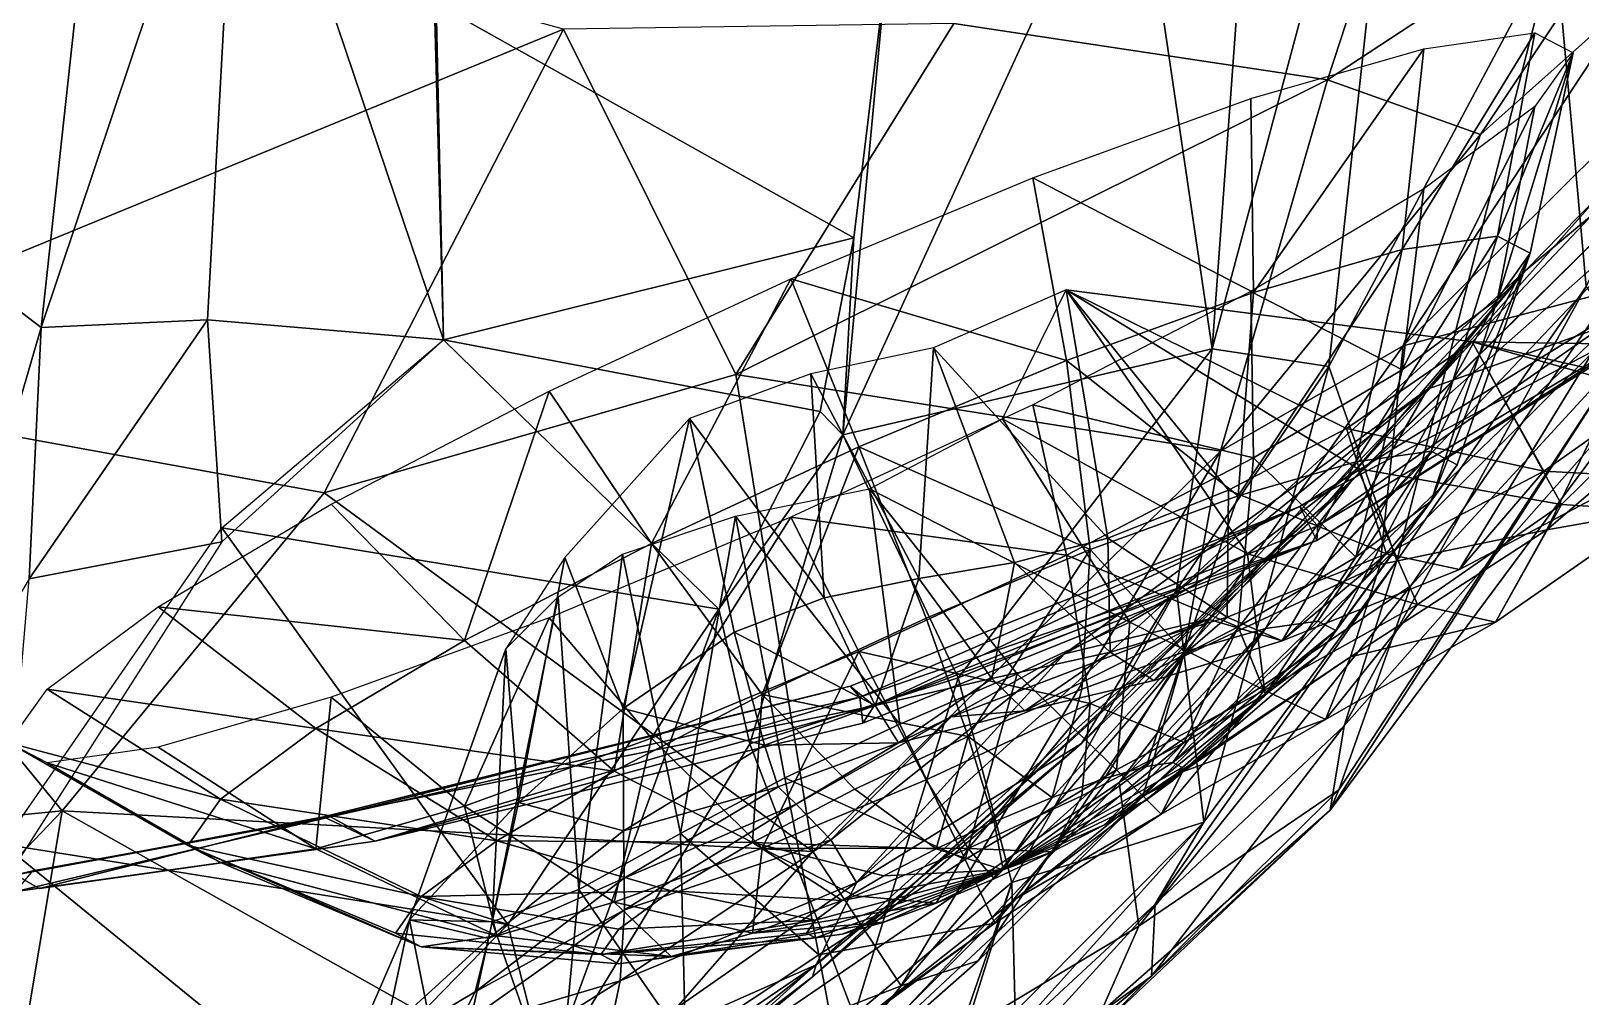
# Model space of a CAD drawing. Extents: x -0.25 to 0.25, y -0.85 to 0.99.
# Drawn here: x 0.0367 to 0.0897, y -0.7876 to -0.7546 of the extents above; entities that cross this region are included whole.
import ezdxf

# ---------------------------------------------------------------- set-up
doc = ezdxf.new("R2010")
doc.units = 0
doc.layers.add('PANTHER$LWO', color=1, linetype='CONTINUOUS')

msp = doc.modelspace()

# ---------------------------------------------------------------- linework, layer by layer
at = {"layer": 'PANTHER$LWO'}
for points in [[(0.033342, -0.73705, 0.618008), (0.040587, -0.732424, 0.621523), (0.034249, -0.762631, 0.622323)], [(0.034249, -0.762631, 0.622323), (0.040587, -0.732424, 0.621523), (0.037055, -0.764762, 0.628993)], [(0.040587, -0.732424, 0.621523), (0.043832, -0.744563, 0.629802), (0.037055, -0.764762, 0.628993)], [(0.083921, -0.739806, 0.69188), (0.081039, -0.766087, 0.693326), (0.077053, -0.765483, 0.672528)], [(0.078486, -0.745868, 0.680034), (0.083921, -0.739806, 0.69188), (0.077053, -0.765483, 0.672528)], [(0.083921, -0.739806, 0.69188), (0.088763, -0.751588, 0.706057), (0.081039, -0.766087, 0.693326)], [(0.085215, -0.743402, 0.856283), (0.068234, -0.754385, 0.865497), (0.08099, -0.756304, 0.85124)], [(0.085215, -0.743402, 0.856283), (0.08099, -0.756304, 0.85124), (0.092485, -0.748762, 0.842727)], [(0.037055, -0.764762, 0.628993), (0.043832, -0.744563, 0.629802), (0.042736, -0.764493, 0.636764)], [(0.042736, -0.764493, 0.636764), (0.043832, -0.744563, 0.629802), (0.050801, -0.765184, 0.645654)], [(0.043832, -0.744563, 0.629802), (0.050288, -0.74627, 0.634767), (0.050801, -0.765184, 0.645654)], [(0.078486, -0.745868, 0.680034), (0.077053, -0.765483, 0.672528), (0.074306, -0.746907, 0.6672)], [(0.084411, -0.766867, 0.785928), (0.100777, -0.749547, 0.782155), (0.102964, -0.745948, 0.790091)], [(0.090633, -0.764644, 0.790779), (0.084411, -0.766867, 0.785928), (0.102964, -0.745948, 0.790091)], [(0.050288, -0.74627, 0.634767), (0.050543, -0.753704, 0.644995), (0.050801, -0.765184, 0.645654)], [(0.065912, -0.752586, 0.653199), (0.074306, -0.746907, 0.6672), (0.064435, -0.768423, 0.654413)], [(0.074306, -0.746907, 0.6672), (0.077053, -0.765483, 0.672528), (0.064435, -0.768423, 0.654413)], [(0.097115, -0.747401, 0.723822), (0.089826, -0.763361, 0.717431), (0.088763, -0.751588, 0.706057)], [(0.025693, -0.766568, 0.860471), (0.054894, -0.754571, 0.869369), (0.034795, -0.749063, 0.875967)], [(0.092485, -0.748762, 0.842727), (0.08099, -0.756304, 0.85124), (0.08622, -0.758164, 0.842247)], [(0.092485, -0.748762, 0.842727), (0.08622, -0.758164, 0.842247), (0.091358, -0.75359, 0.834441)], [(0.087748, -0.762821, 0.778076), (0.100777, -0.749547, 0.782155), (0.084411, -0.766867, 0.785928)], [(0.100777, -0.749547, 0.782155), (0.087748, -0.762821, 0.778076), (0.09647, -0.755553, 0.769439)], [(0.088763, -0.751588, 0.706057), (0.083363, -0.77272, 0.706814), (0.081039, -0.766087, 0.693326)], [(0.089826, -0.763361, 0.717431), (0.083363, -0.77272, 0.706814), (0.088763, -0.751588, 0.706057)], [(0.064809, -0.761697, 0.651902), (0.050543, -0.753704, 0.644995), (0.065912, -0.752586, 0.653199)], [(0.064435, -0.768423, 0.654413), (0.064809, -0.761697, 0.651902), (0.065912, -0.752586, 0.653199)], [(0.09267, -0.762993, 0.823918), (0.095768, -0.753263, 0.82574), (0.083582, -0.765383, 0.839766)], [(0.091358, -0.75359, 0.834441), (0.083582, -0.765383, 0.839766), (0.095768, -0.753263, 0.82574)], [(0.050801, -0.765184, 0.645654), (0.050543, -0.753704, 0.644995), (0.064809, -0.761697, 0.651902)], [(0.08622, -0.758164, 0.842247), (0.083582, -0.765383, 0.839766), (0.091358, -0.75359, 0.834441)], [(0.054894, -0.754571, 0.869369), (0.060779, -0.766364, 0.859309), (0.068234, -0.754385, 0.865497)], [(0.068234, -0.754385, 0.865497), (0.060779, -0.766364, 0.859309), (0.08099, -0.756304, 0.85124)], [(0.046726, -0.770399, 0.860441), (0.054894, -0.754571, 0.869369), (0.025693, -0.766568, 0.860471)], [(0.054894, -0.754571, 0.869369), (0.046726, -0.770399, 0.860441), (0.060779, -0.766364, 0.859309)], [(0.083538, -0.762099, 0.793127), (0.084282, -0.755239, 0.791627), (0.088078, -0.754701, 0.799937)], [(0.088078, -0.754701, 0.799937), (0.086795, -0.761636, 0.800257), (0.083538, -0.762099, 0.793127)], [(0.086795, -0.761636, 0.800257), (0.088078, -0.754701, 0.799937), (0.089385, -0.755382, 0.808968)], [(0.078466, -0.763562, 0.787314), (0.078371, -0.756945, 0.784853), (0.084282, -0.755239, 0.791627)], [(0.084282, -0.755239, 0.791627), (0.083538, -0.762099, 0.793127), (0.078466, -0.763562, 0.787314)], [(0.086795, -0.763795, 0.815618), (0.087917, -0.762221, 0.808007), (0.089385, -0.755382, 0.808968)], [(0.088078, -0.757217, 0.817837), (0.086795, -0.763795, 0.815618), (0.089385, -0.755382, 0.808968)], [(0.089385, -0.755382, 0.808968), (0.087917, -0.762221, 0.808007), (0.086795, -0.761636, 0.800257)], [(0.09647, -0.755553, 0.769439), (0.080617, -0.771186, 0.769832), (0.081857, -0.769941, 0.76357)], [(0.087748, -0.762821, 0.778076), (0.080617, -0.771186, 0.769832), (0.09647, -0.755553, 0.769439)], [(0.09647, -0.755553, 0.769439), (0.081857, -0.769941, 0.76357), (0.093135, -0.759994, 0.756972)], [(0.08099, -0.756304, 0.85124), (0.060779, -0.766364, 0.859309), (0.077341, -0.768982, 0.845202)], [(0.08099, -0.756304, 0.85124), (0.077341, -0.768982, 0.845202), (0.08622, -0.758164, 0.842247)], [(0.078371, -0.756945, 0.784853), (0.078466, -0.763562, 0.787314), (0.070922, -0.759651, 0.780278)], [(0.083538, -0.766205, 0.822344), (0.086795, -0.763795, 0.815618), (0.088078, -0.757217, 0.817837)], [(0.084282, -0.760025, 0.825676), (0.083538, -0.766205, 0.822344), (0.088078, -0.757217, 0.817837)], [(0.08622, -0.758164, 0.842247), (0.077341, -0.768982, 0.845202), (0.083582, -0.765383, 0.839766)], [(0.062666, -0.763092, 0.778349), (0.070922, -0.759651, 0.780278), (0.072074, -0.765884, 0.783388)], [(0.078466, -0.763562, 0.787314), (0.072074, -0.765884, 0.783388), (0.070922, -0.759651, 0.780278)], [(0.093135, -0.759994, 0.756972), (0.073881, -0.78029, 0.753324), (0.083839, -0.773582, 0.747055)], [(0.093135, -0.759994, 0.756972), (0.081857, -0.769941, 0.76357), (0.073881, -0.78029, 0.753324)], [(0.083538, -0.766205, 0.822344), (0.084282, -0.760025, 0.825676), (0.078371, -0.763531, 0.831718)], [(0.093135, -0.759994, 0.756972), (0.083839, -0.773582, 0.747055), (0.091193, -0.765577, 0.74198)], [(0.06366, -0.767626, 0.649075), (0.050801, -0.765184, 0.645654), (0.064809, -0.761697, 0.651902)], [(0.064809, -0.761697, 0.651902), (0.064435, -0.768423, 0.654413), (0.06366, -0.767626, 0.649075)], [(0.081958, -0.769348, 0.795222), (0.083538, -0.762099, 0.793127), (0.086795, -0.761636, 0.800257)], [(0.086795, -0.761636, 0.800257), (0.084534, -0.768982, 0.800862), (0.081958, -0.769348, 0.795222)], [(0.084534, -0.768982, 0.800862), (0.086795, -0.761636, 0.800257), (0.087917, -0.762221, 0.808007)], [(0.077946, -0.770506, 0.790625), (0.078466, -0.763562, 0.787314), (0.083538, -0.762099, 0.793127)], [(0.083538, -0.762099, 0.793127), (0.081958, -0.769348, 0.795222), (0.077946, -0.770506, 0.790625)], [(0.084534, -0.77069, 0.813011), (0.085422, -0.769445, 0.806992), (0.087917, -0.762221, 0.808007)], [(0.086795, -0.763795, 0.815618), (0.084534, -0.77069, 0.813011), (0.087917, -0.762221, 0.808007)], [(0.087917, -0.762221, 0.808007), (0.085422, -0.769445, 0.806992), (0.084534, -0.768982, 0.800862)], [(0.034249, -0.762631, 0.622323), (0.037055, -0.764762, 0.628993), (0.032524, -0.780272, 0.625596)], [(0.087748, -0.762821, 0.778076), (0.072593, -0.778957, 0.772367), (0.080617, -0.771186, 0.769832)], [(0.075635, -0.773961, 0.777922), (0.072593, -0.778957, 0.772367), (0.087748, -0.762821, 0.778076)], [(0.075635, -0.773961, 0.777922), (0.087748, -0.762821, 0.778076), (0.084411, -0.766867, 0.785928)], [(0.080043, -0.770874, 0.646513), (0.09306, -0.762847, 0.638863), (0.093777, -0.763596, 0.638571)], [(0.080043, -0.770874, 0.646513), (0.080663, -0.77153, 0.647199), (0.09306, -0.762847, 0.638863)], [(0.080663, -0.77153, 0.647199), (0.093929, -0.763611, 0.639306), (0.09306, -0.762847, 0.638863)], [(0.057904, -0.772132, 0.78251), (0.054409, -0.766932, 0.779255), (0.062666, -0.763092, 0.778349)], [(0.062666, -0.763092, 0.778349), (0.064989, -0.768837, 0.781732), (0.057904, -0.772132, 0.78251)], [(0.072074, -0.765884, 0.783388), (0.064989, -0.768837, 0.781732), (0.062666, -0.763092, 0.778349)], [(0.081563, -0.778361, 0.718735), (0.089826, -0.763361, 0.717431), (0.092027, -0.766527, 0.729237)], [(0.083363, -0.77272, 0.706814), (0.089826, -0.763361, 0.717431), (0.081563, -0.778361, 0.718735)], [(0.088479, -0.771668, 0.816751), (0.09267, -0.762993, 0.823918), (0.082787, -0.772847, 0.825823)], [(0.083582, -0.765383, 0.839766), (0.082787, -0.772847, 0.825823), (0.09267, -0.762993, 0.823918)], [(0.09267, -0.762993, 0.823918), (0.088479, -0.771668, 0.816751), (0.094989, -0.766112, 0.812392)], [(0.06753, -0.765457, 0.798886), (0.073487, -0.771954, 0.793551), (0.072064, -0.763473, 0.801603)], [(0.069891, -0.767872, 0.802559), (0.072064, -0.763473, 0.801603), (0.078261, -0.772488, 0.807842)], [(0.078466, -0.769214, 0.827528), (0.078371, -0.763531, 0.831718), (0.070922, -0.767394, 0.83537)], [(0.072064, -0.763473, 0.801603), (0.082015, -0.769573, 0.806164), (0.078261, -0.772488, 0.807842)], [(0.072064, -0.763473, 0.801603), (0.085929, -0.765245, 0.804664), (0.082015, -0.769573, 0.806164)], [(0.081637, -0.768206, 0.799943), (0.085929, -0.765245, 0.804664), (0.072064, -0.763473, 0.801603)], [(0.07761, -0.77031, 0.796289), (0.081637, -0.768206, 0.799943), (0.072064, -0.763473, 0.801603)], [(0.073487, -0.771954, 0.793551), (0.07761, -0.77031, 0.796289), (0.072064, -0.763473, 0.801603)], [(0.078466, -0.763562, 0.787314), (0.077946, -0.770506, 0.790625), (0.072074, -0.765884, 0.783388)], [(0.078371, -0.763531, 0.831718), (0.078466, -0.769214, 0.827528), (0.083538, -0.766205, 0.822344)], [(0.093777, -0.763596, 0.638571), (0.080629, -0.772027, 0.646641), (0.080043, -0.770874, 0.646513)], [(0.080629, -0.772027, 0.646641), (0.093777, -0.763596, 0.638571), (0.093929, -0.763611, 0.639306)], [(0.080663, -0.77153, 0.647199), (0.080629, -0.772027, 0.646641), (0.093929, -0.763611, 0.639306)], [(0.081958, -0.772596, 0.818332), (0.084534, -0.77069, 0.813011), (0.086795, -0.763795, 0.815618)], [(0.083538, -0.766205, 0.822344), (0.081958, -0.772596, 0.818332), (0.086795, -0.763795, 0.815618)], [(0.03665, -0.773339, 0.634809), (0.042736, -0.764493, 0.636764), (0.043231, -0.772076, 0.646573)], [(0.037055, -0.764762, 0.628993), (0.042736, -0.764493, 0.636764), (0.03665, -0.773339, 0.634809)], [(0.042736, -0.764493, 0.636764), (0.050801, -0.765184, 0.645654), (0.043231, -0.772076, 0.646573)], [(0.032524, -0.780272, 0.625596), (0.037055, -0.764762, 0.628993), (0.03665, -0.773339, 0.634809)], [(0.07944, -0.775454, 0.789311), (0.084411, -0.766867, 0.785928), (0.090633, -0.764644, 0.790779)], [(0.085498, -0.773026, 0.793427), (0.07944, -0.775454, 0.789311), (0.090633, -0.764644, 0.790779)], [(0.091526, -0.769831, 0.799155), (0.085498, -0.773026, 0.793427), (0.090633, -0.764644, 0.790779)], [(0.043231, -0.771599, 0.645671), (0.050801, -0.765184, 0.645654), (0.060207, -0.77438, 0.645944)], [(0.060207, -0.77438, 0.645944), (0.050801, -0.765184, 0.645654), (0.06366, -0.767626, 0.649075)], [(0.063343, -0.766341, 0.797625), (0.067034, -0.77333, 0.791952), (0.06753, -0.765457, 0.798886)], [(0.077053, -0.765483, 0.672528), (0.068376, -0.776717, 0.6626), (0.064435, -0.768423, 0.654413)], [(0.067034, -0.77333, 0.791952), (0.070303, -0.772779, 0.792465), (0.06753, -0.765457, 0.798886)], [(0.070303, -0.772779, 0.792465), (0.073487, -0.771954, 0.793551), (0.06753, -0.765457, 0.798886)], [(0.077053, -0.765483, 0.672528), (0.075831, -0.77371, 0.679527), (0.068376, -0.776717, 0.6626)], [(0.077053, -0.765483, 0.672528), (0.081039, -0.766087, 0.693326), (0.075831, -0.77371, 0.679527)], [(0.082787, -0.772847, 0.825823), (0.083582, -0.765383, 0.839766), (0.076064, -0.775987, 0.838937)], [(0.077341, -0.768982, 0.845202), (0.076064, -0.775987, 0.838937), (0.083582, -0.765383, 0.839766)], [(0.081637, -0.768206, 0.799943), (0.088384, -0.769668, 0.799288), (0.085929, -0.765245, 0.804664)], [(0.082015, -0.769573, 0.806164), (0.085929, -0.765245, 0.804664), (0.08899, -0.770803, 0.80891)], [(0.085929, -0.765245, 0.804664), (0.092692, -0.767154, 0.806903), (0.08899, -0.770803, 0.80891)], [(0.085929, -0.765245, 0.804664), (0.094152, -0.765375, 0.806206), (0.092692, -0.767154, 0.806903)], [(0.092514, -0.766753, 0.804071), (0.094152, -0.765375, 0.806206), (0.085929, -0.765245, 0.804664)], [(0.088384, -0.769668, 0.799288), (0.092514, -0.766753, 0.804071), (0.085929, -0.765245, 0.804664)], [(0.072074, -0.765884, 0.783388), (0.072891, -0.772342, 0.787519), (0.064989, -0.768837, 0.781732)], [(0.077946, -0.770506, 0.790625), (0.072891, -0.772342, 0.787519), (0.072074, -0.765884, 0.783388)], [(0.081039, -0.766087, 0.693326), (0.076767, -0.781652, 0.694082), (0.075831, -0.77371, 0.679527)], [(0.081039, -0.766087, 0.693326), (0.083363, -0.77272, 0.706814), (0.076767, -0.781652, 0.694082)], [(0.091193, -0.765577, 0.74198), (0.081079, -0.781241, 0.728218), (0.092027, -0.766527, 0.729237)], [(0.091193, -0.765577, 0.74198), (0.081381, -0.780547, 0.737121), (0.081079, -0.781241, 0.728218)], [(0.091193, -0.765577, 0.74198), (0.083839, -0.773582, 0.747055), (0.081381, -0.780547, 0.737121)], [(0.012783, -0.783707, 0.843162), (0.037767, -0.781256, 0.851155), (0.025693, -0.766568, 0.860471)], [(0.037767, -0.781256, 0.851155), (0.046726, -0.770399, 0.860441), (0.025693, -0.766568, 0.860471)], [(0.046726, -0.770399, 0.860441), (0.06341, -0.782653, 0.844816), (0.060779, -0.766364, 0.859309)], [(0.063797, -0.773984, 0.791761), (0.063343, -0.766341, 0.797625), (0.059203, -0.76787, 0.796889)], [(0.060779, -0.766364, 0.859309), (0.06341, -0.782653, 0.844816), (0.077341, -0.768982, 0.845202)], [(0.063797, -0.773984, 0.791761), (0.067034, -0.77333, 0.791952), (0.063343, -0.766341, 0.797625)], [(0.081958, -0.772596, 0.818332), (0.083538, -0.766205, 0.822344), (0.078466, -0.769214, 0.827528)], [(0.081079, -0.781241, 0.728218), (0.081563, -0.778361, 0.718735), (0.092027, -0.766527, 0.729237)], [(0.092223, -0.771007, 0.810251), (0.094989, -0.766112, 0.812392), (0.088479, -0.771668, 0.816751)], [(0.051512, -0.775446, 0.785644), (0.04696, -0.770794, 0.782907), (0.054409, -0.766932, 0.779255)], [(0.054409, -0.766932, 0.779255), (0.057904, -0.772132, 0.78251), (0.051512, -0.775446, 0.785644)], [(0.07201, -0.775906, 0.78153), (0.084411, -0.766867, 0.785928), (0.076918, -0.774718, 0.785246)], [(0.07201, -0.775906, 0.78153), (0.075635, -0.773961, 0.777922), (0.084411, -0.766867, 0.785928)], [(0.076918, -0.774718, 0.785246), (0.084411, -0.766867, 0.785928), (0.07944, -0.775454, 0.789311)], [(0.088384, -0.769668, 0.799288), (0.091526, -0.769831, 0.799155), (0.092514, -0.766753, 0.804071)], [(0.08899, -0.770803, 0.80891), (0.092692, -0.767154, 0.806903), (0.092223, -0.771007, 0.810251)], [(0.06366, -0.767626, 0.649075), (0.064435, -0.768423, 0.654413), (0.060207, -0.77438, 0.645944)], [(0.072074, -0.772528, 0.830663), (0.070922, -0.767394, 0.83537), (0.062666, -0.771233, 0.836276)], [(0.070922, -0.767394, 0.83537), (0.072074, -0.772528, 0.830663), (0.078466, -0.769214, 0.827528)], [(0.059203, -0.76787, 0.796889), (0.054937, -0.772612, 0.796501), (0.056929, -0.777771, 0.791613)], [(0.059203, -0.76787, 0.796889), (0.056929, -0.777771, 0.791613), (0.060722, -0.775162, 0.791644)], [(0.059203, -0.76787, 0.796889), (0.060722, -0.775162, 0.791644), (0.063797, -0.773984, 0.791761)], [(0.065349, -0.770264, 0.802781), (0.069891, -0.767872, 0.802559), (0.074243, -0.774823, 0.809261)], [(0.069891, -0.767872, 0.802559), (0.078261, -0.772488, 0.807842), (0.074243, -0.774823, 0.809261)], [(0.07761, -0.77031, 0.796289), (0.083003, -0.772484, 0.794225), (0.081637, -0.768206, 0.799943)], [(0.083003, -0.772484, 0.794225), (0.088384, -0.769668, 0.799288), (0.081637, -0.768206, 0.799943)], [(0.064435, -0.768423, 0.654413), (0.061255, -0.778978, 0.651313), (0.060207, -0.77438, 0.645944)], [(0.064435, -0.768423, 0.654413), (0.068376, -0.776717, 0.6626), (0.061255, -0.778978, 0.651313)], [(0.061683, -0.777284, 0.786825), (0.057904, -0.772132, 0.78251), (0.064989, -0.768837, 0.781732)], [(0.064989, -0.768837, 0.781732), (0.067287, -0.774678, 0.78621), (0.061683, -0.777284, 0.786825)], [(0.077341, -0.768982, 0.845202), (0.06341, -0.782653, 0.844816), (0.066435, -0.787237, 0.838363)], [(0.072891, -0.772342, 0.787519), (0.067287, -0.774678, 0.78621), (0.064989, -0.768837, 0.781732)], [(0.077341, -0.768982, 0.845202), (0.066435, -0.787237, 0.838363), (0.076064, -0.775987, 0.838937)], [(0.077946, -0.774976, 0.822432), (0.078466, -0.769214, 0.827528), (0.072074, -0.772528, 0.830663)], [(0.078466, -0.769214, 0.827528), (0.077946, -0.774976, 0.822432), (0.081958, -0.772596, 0.818332)], [(0.078875, -0.775034, 0.798052), (0.081958, -0.769348, 0.795222), (0.084534, -0.768982, 0.800862)], [(0.084534, -0.768982, 0.800862), (0.080657, -0.774781, 0.801955), (0.078875, -0.775034, 0.798052)], [(0.081272, -0.775101, 0.806197), (0.080657, -0.774781, 0.801955), (0.084534, -0.768982, 0.800862)], [(0.085422, -0.769445, 0.806992), (0.081272, -0.775101, 0.806197), (0.084534, -0.768982, 0.800862)], [(0.076099, -0.775835, 0.794871), (0.077946, -0.770506, 0.790625), (0.081958, -0.769348, 0.795222)], [(0.081958, -0.769348, 0.795222), (0.078875, -0.775034, 0.798052), (0.076099, -0.775835, 0.794871)], [(0.078261, -0.772488, 0.807842), (0.082015, -0.769573, 0.806164), (0.084064, -0.774217, 0.811803)], [(0.081272, -0.775101, 0.806197), (0.085422, -0.769445, 0.806992), (0.084534, -0.77069, 0.813011)], [(0.082015, -0.769573, 0.806164), (0.08899, -0.770803, 0.80891), (0.084064, -0.774217, 0.811803)], [(0.083003, -0.772484, 0.794225), (0.085498, -0.773026, 0.793427), (0.088384, -0.769668, 0.799288)], [(0.085498, -0.773026, 0.793427), (0.091526, -0.769831, 0.799155), (0.088384, -0.769668, 0.799288)], [(0.081857, -0.769941, 0.76357), (0.059547, -0.790088, 0.75869), (0.073881, -0.78029, 0.753324)], [(0.081857, -0.769941, 0.76357), (0.063401, -0.786924, 0.765358), (0.059547, -0.790088, 0.75869)], [(0.060766, -0.771197, 0.802638), (0.065349, -0.770264, 0.802781), (0.06638, -0.778305, 0.81014)], [(0.080617, -0.771186, 0.769832), (0.063401, -0.786924, 0.765358), (0.081857, -0.769941, 0.76357)], [(0.065349, -0.770264, 0.802781), (0.074243, -0.774823, 0.809261), (0.07039, -0.776586, 0.810001)], [(0.065349, -0.770264, 0.802781), (0.07039, -0.776586, 0.810001), (0.06638, -0.778305, 0.81014)], [(0.073487, -0.771954, 0.793551), (0.077566, -0.774648, 0.790527), (0.07761, -0.77031, 0.796289)], [(0.077566, -0.774648, 0.790527), (0.083003, -0.772484, 0.794225), (0.07761, -0.77031, 0.796289)], [(0.037767, -0.781256, 0.851155), (0.06341, -0.782653, 0.844816), (0.046726, -0.770399, 0.860441)], [(0.04696, -0.770794, 0.782907), (0.051512, -0.775446, 0.785644), (0.041049, -0.774301, 0.788949)], [(0.077946, -0.770506, 0.790625), (0.076099, -0.775835, 0.794871), (0.072891, -0.772342, 0.787519)], [(0.078875, -0.777282, 0.814044), (0.080657, -0.775963, 0.810362), (0.084534, -0.77069, 0.813011)], [(0.081958, -0.772596, 0.818332), (0.078875, -0.777282, 0.814044), (0.084534, -0.77069, 0.813011)], [(0.084534, -0.77069, 0.813011), (0.080657, -0.775963, 0.810362), (0.081272, -0.775101, 0.806197)], [(0.084064, -0.774217, 0.811803), (0.08899, -0.770803, 0.80891), (0.086729, -0.774817, 0.813634)], [(0.08899, -0.770803, 0.80891), (0.092223, -0.771007, 0.810251), (0.086729, -0.774817, 0.813634)], [(0.054409, -0.774674, 0.834347), (0.057904, -0.778776, 0.829785), (0.062666, -0.771233, 0.836276)], [(0.060766, -0.771197, 0.802638), (0.058889, -0.782034, 0.806884), (0.056909, -0.772492, 0.801305)], [(0.057904, -0.778776, 0.829785), (0.064989, -0.775823, 0.83144), (0.062666, -0.771233, 0.836276)], [(0.058889, -0.782034, 0.806884), (0.060766, -0.771197, 0.802638), (0.062461, -0.780129, 0.80919)], [(0.062461, -0.780129, 0.80919), (0.060766, -0.771197, 0.802638), (0.06638, -0.778305, 0.81014)], [(0.062666, -0.771233, 0.836276), (0.064989, -0.775823, 0.83144), (0.072074, -0.772528, 0.830663)], [(0.080617, -0.771186, 0.769832), (0.072593, -0.778957, 0.772367), (0.063401, -0.786924, 0.765358)], [(0.080043, -0.770874, 0.646513), (0.064689, -0.777009, 0.653333), (0.065503, -0.777674, 0.653748)], [(0.080043, -0.770874, 0.646513), (0.065018, -0.77738, 0.652712), (0.064689, -0.777009, 0.653333)], [(0.080043, -0.770874, 0.646513), (0.080629, -0.772027, 0.646641), (0.065018, -0.77738, 0.652712)], [(0.065503, -0.777674, 0.653748), (0.080663, -0.77153, 0.647199), (0.080043, -0.770874, 0.646513)], [(0.088479, -0.771668, 0.816751), (0.086729, -0.774817, 0.813634), (0.092223, -0.771007, 0.810251)], [(0.043231, -0.771599, 0.645671), (0.052989, -0.785142, 0.642051), (0.035752, -0.782394, 0.64056)], [(0.043231, -0.771599, 0.645671), (0.060207, -0.77438, 0.645944), (0.052989, -0.785142, 0.642051)], [(0.080629, -0.772027, 0.646641), (0.080663, -0.77153, 0.647199), (0.065503, -0.777674, 0.653748)], [(0.086729, -0.774817, 0.813634), (0.088479, -0.771668, 0.816751), (0.081783, -0.776006, 0.8209)], [(0.082787, -0.772847, 0.825823), (0.081783, -0.776006, 0.8209), (0.088479, -0.771668, 0.816751)], [(0.03665, -0.773339, 0.634809), (0.043231, -0.772076, 0.646573), (0.035752, -0.78376, 0.643863)], [(0.056627, -0.779905, 0.789304), (0.051512, -0.775446, 0.785644), (0.057904, -0.772132, 0.78251)], [(0.057904, -0.772132, 0.78251), (0.061683, -0.777284, 0.786825), (0.056627, -0.779905, 0.789304)], [(0.065018, -0.77738, 0.652712), (0.080629, -0.772027, 0.646641), (0.065125, -0.778273, 0.653381)], [(0.065125, -0.778273, 0.653381), (0.080629, -0.772027, 0.646641), (0.065503, -0.777674, 0.653748)], [(0.068723, -0.778722, 0.791816), (0.067287, -0.774678, 0.78621), (0.072891, -0.772342, 0.787519)], [(0.072891, -0.772342, 0.787519), (0.0726, -0.777106, 0.792722), (0.068723, -0.778722, 0.791816)], [(0.070303, -0.772779, 0.792465), (0.07357, -0.775841, 0.789148), (0.073487, -0.771954, 0.793551)], [(0.076099, -0.775835, 0.794871), (0.0726, -0.777106, 0.792722), (0.072891, -0.772342, 0.787519)], [(0.07357, -0.775841, 0.789148), (0.077566, -0.774648, 0.790527), (0.073487, -0.771954, 0.793551)], [(0.054937, -0.772612, 0.796501), (0.052925, -0.775735, 0.79651), (0.053355, -0.78098, 0.791802)], [(0.054937, -0.772612, 0.796501), (0.053355, -0.78098, 0.791802), (0.056929, -0.777771, 0.791613)], [(0.056909, -0.772492, 0.801305), (0.055416, -0.783943, 0.802565), (0.054718, -0.77395, 0.799326)], [(0.058889, -0.782034, 0.806884), (0.055416, -0.783943, 0.802565), (0.056909, -0.772492, 0.801305)], [(0.064989, -0.775823, 0.83144), (0.072891, -0.777597, 0.824911), (0.072074, -0.772528, 0.830663)], [(0.067034, -0.77333, 0.791952), (0.069524, -0.776738, 0.788527), (0.070303, -0.772779, 0.792465)], [(0.069524, -0.776738, 0.788527), (0.07357, -0.775841, 0.789148), (0.070303, -0.772779, 0.792465)], [(0.072074, -0.772528, 0.830663), (0.072891, -0.777597, 0.824911), (0.077946, -0.774976, 0.822432)], [(0.074243, -0.774823, 0.809261), (0.078261, -0.772488, 0.807842), (0.078842, -0.777144, 0.814374)], [(0.081783, -0.776006, 0.8209), (0.082787, -0.772847, 0.825823), (0.07469, -0.780769, 0.82788)], [(0.076064, -0.775987, 0.838937), (0.07469, -0.780769, 0.82788), (0.082787, -0.772847, 0.825823)], [(0.083363, -0.77272, 0.706814), (0.07511, -0.784449, 0.708522), (0.076767, -0.781652, 0.694082)], [(0.083363, -0.77272, 0.706814), (0.081563, -0.778361, 0.718735), (0.07511, -0.784449, 0.708522)], [(0.077566, -0.774648, 0.790527), (0.07944, -0.775454, 0.789311), (0.083003, -0.772484, 0.794225)], [(0.078875, -0.777282, 0.814044), (0.081958, -0.772596, 0.818332), (0.077946, -0.774976, 0.822432)], [(0.078261, -0.772488, 0.807842), (0.084064, -0.774217, 0.811803), (0.078842, -0.777144, 0.814374)], [(0.07944, -0.775454, 0.789311), (0.085498, -0.773026, 0.793427), (0.083003, -0.772484, 0.794225)], [(0.063797, -0.773984, 0.791761), (0.065545, -0.777664, 0.788364), (0.067034, -0.77333, 0.791952)], [(0.065545, -0.777664, 0.788364), (0.069524, -0.776738, 0.788527), (0.067034, -0.77333, 0.791952)], [(0.054718, -0.77395, 0.799326), (0.05246, -0.785045, 0.7976), (0.052925, -0.775735, 0.79651)], [(0.055416, -0.783943, 0.802565), (0.05246, -0.785045, 0.7976), (0.054718, -0.77395, 0.799326)], [(0.065545, -0.777664, 0.788364), (0.063797, -0.773984, 0.791761), (0.060722, -0.775162, 0.791644)], [(0.064901, -0.783704, 0.77867), (0.075635, -0.773961, 0.777922), (0.07201, -0.775906, 0.78153)], [(0.072593, -0.778957, 0.772367), (0.075635, -0.773961, 0.777922), (0.064901, -0.783704, 0.77867)], [(0.075831, -0.77371, 0.679527), (0.070213, -0.783713, 0.675912), (0.068376, -0.776717, 0.6626)], [(0.075831, -0.77371, 0.679527), (0.076767, -0.781652, 0.694082), (0.070213, -0.783713, 0.675912)], [(0.083839, -0.773582, 0.747055), (0.073881, -0.78029, 0.753324), (0.074545, -0.785194, 0.742157)], [(0.083839, -0.773582, 0.747055), (0.074545, -0.785194, 0.742157), (0.081381, -0.780547, 0.737121)], [(0.041049, -0.774301, 0.788949), (0.04644, -0.778455, 0.790828), (0.037254, -0.777109, 0.796787)], [(0.051512, -0.775446, 0.785644), (0.04644, -0.778455, 0.790828), (0.041049, -0.774301, 0.788949)], [(0.052989, -0.785142, 0.642051), (0.060207, -0.77438, 0.645944), (0.05433, -0.790389, 0.647342)], [(0.061255, -0.778978, 0.651313), (0.05433, -0.790389, 0.647342), (0.060207, -0.77438, 0.645944)], [(0.078842, -0.777144, 0.814374), (0.084064, -0.774217, 0.811803), (0.080925, -0.778145, 0.816614)], [(0.084064, -0.774217, 0.811803), (0.086729, -0.774817, 0.813634), (0.080925, -0.778145, 0.816614)], [(0.04696, -0.77738, 0.829771), (0.051512, -0.781098, 0.825858), (0.054409, -0.774674, 0.834347)], [(0.051512, -0.781098, 0.825858), (0.057904, -0.778776, 0.829785), (0.054409, -0.774674, 0.834347)], [(0.067287, -0.774678, 0.78621), (0.068723, -0.778722, 0.791816), (0.061683, -0.777284, 0.786825)], [(0.068132, -0.778056, 0.785069), (0.076918, -0.774718, 0.785246), (0.070651, -0.77785, 0.787008)], [(0.068132, -0.778056, 0.785069), (0.07201, -0.775906, 0.78153), (0.076918, -0.774718, 0.785246)], [(0.073788, -0.779864, 0.815449), (0.07039, -0.776586, 0.810001), (0.074243, -0.774823, 0.809261)], [(0.070651, -0.77785, 0.787008), (0.076918, -0.774718, 0.785246), (0.07506, -0.776814, 0.787737)], [(0.076099, -0.778929, 0.816881), (0.077946, -0.774976, 0.822432), (0.072891, -0.777597, 0.824911)], [(0.07357, -0.775841, 0.789148), (0.07506, -0.776814, 0.787737), (0.077566, -0.774648, 0.790527)], [(0.074243, -0.774823, 0.809261), (0.078842, -0.777144, 0.814374), (0.073788, -0.779864, 0.815449)], [(0.078875, -0.775034, 0.798052), (0.0748, -0.779746, 0.801376), (0.076099, -0.775835, 0.794871)], [(0.075711, -0.779616, 0.803371), (0.0748, -0.779746, 0.801376), (0.078875, -0.775034, 0.798052)], [(0.07506, -0.776814, 0.787737), (0.07944, -0.775454, 0.789311), (0.077566, -0.774648, 0.790527)], [(0.07506, -0.776814, 0.787737), (0.076918, -0.774718, 0.785246), (0.07944, -0.775454, 0.789311)], [(0.080657, -0.774781, 0.801955), (0.075711, -0.779616, 0.803371), (0.078875, -0.775034, 0.798052)], [(0.075711, -0.779616, 0.803371), (0.080657, -0.774781, 0.801955), (0.081272, -0.775101, 0.806197)], [(0.077946, -0.774976, 0.822432), (0.076099, -0.778929, 0.816881), (0.078875, -0.777282, 0.814044)], [(0.081783, -0.776006, 0.8209), (0.080925, -0.778145, 0.816614), (0.086729, -0.774817, 0.813634)], [(0.051512, -0.775446, 0.785644), (0.056627, -0.779905, 0.789304), (0.04644, -0.778455, 0.790828)], [(0.060722, -0.775162, 0.791644), (0.056929, -0.777771, 0.791613), (0.06176, -0.779021, 0.788287)], [(0.060722, -0.775162, 0.791644), (0.06176, -0.779021, 0.788287), (0.065545, -0.777664, 0.788364)], [(0.075711, -0.78022, 0.807669), (0.076025, -0.77978, 0.805539), (0.081272, -0.775101, 0.806197)], [(0.080657, -0.775963, 0.810362), (0.075711, -0.78022, 0.807669), (0.081272, -0.775101, 0.806197)], [(0.081272, -0.775101, 0.806197), (0.076025, -0.77978, 0.805539), (0.075711, -0.779616, 0.803371)], [(0.052925, -0.775735, 0.79651), (0.049637, -0.784983, 0.792173), (0.053355, -0.78098, 0.791802)], [(0.05246, -0.785045, 0.7976), (0.049637, -0.784983, 0.792173), (0.052925, -0.775735, 0.79651)], [(0.057904, -0.778776, 0.829785), (0.061683, -0.782539, 0.824217), (0.064989, -0.775823, 0.83144)], [(0.061683, -0.782539, 0.824217), (0.067287, -0.780203, 0.825526), (0.064989, -0.775823, 0.83144)], [(0.064029, -0.782247, 0.782445), (0.07201, -0.775906, 0.78153), (0.068132, -0.778056, 0.785069)], [(0.064029, -0.782247, 0.782445), (0.064901, -0.783704, 0.77867), (0.07201, -0.775906, 0.78153)], [(0.064989, -0.775823, 0.83144), (0.067287, -0.780203, 0.825526), (0.072891, -0.777597, 0.824911)], [(0.06906, -0.786381, 0.834188), (0.076064, -0.775987, 0.838937), (0.066435, -0.787237, 0.838363)], [(0.07469, -0.780769, 0.82788), (0.076064, -0.775987, 0.838937), (0.06906, -0.786381, 0.834188)], [(0.069524, -0.776738, 0.788527), (0.070651, -0.77785, 0.787008), (0.07357, -0.775841, 0.789148)], [(0.070651, -0.77785, 0.787008), (0.07506, -0.776814, 0.787737), (0.07357, -0.775841, 0.789148)], [(0.071592, -0.780805, 0.798651), (0.0726, -0.777106, 0.792722), (0.076099, -0.775835, 0.794871)], [(0.076099, -0.775835, 0.794871), (0.07338, -0.780155, 0.79975), (0.071592, -0.780805, 0.798651)], [(0.0748, -0.779746, 0.801376), (0.07338, -0.780155, 0.79975), (0.076099, -0.775835, 0.794871)], [(0.07469, -0.780769, 0.82788), (0.076036, -0.779927, 0.822236), (0.081783, -0.776006, 0.8209)], [(0.075711, -0.78022, 0.807669), (0.080657, -0.775963, 0.810362), (0.078875, -0.777282, 0.814044)], [(0.080925, -0.778145, 0.816614), (0.081783, -0.776006, 0.8209), (0.076036, -0.779927, 0.822236)], [(0.068618, -0.782922, 0.815098), (0.06638, -0.778305, 0.81014), (0.07039, -0.776586, 0.810001)], [(0.07039, -0.776586, 0.810001), (0.073788, -0.779864, 0.815449), (0.068618, -0.782922, 0.815098)], [(0.037254, -0.777109, 0.796787), (0.043183, -0.780865, 0.797555), (0.035946, -0.778943, 0.805657)], [(0.04644, -0.778455, 0.790828), (0.043183, -0.780865, 0.797555), (0.037254, -0.777109, 0.796787)], [(0.046694, -0.781467, 0.659083), (0.065503, -0.777674, 0.653748), (0.064689, -0.777009, 0.653333)], [(0.046941, -0.781468, 0.658127), (0.046694, -0.781467, 0.659083), (0.064689, -0.777009, 0.653333)], [(0.046941, -0.781468, 0.658127), (0.064689, -0.777009, 0.653333), (0.065018, -0.77738, 0.652712)], [(0.068376, -0.776717, 0.6626), (0.064829, -0.788249, 0.659792), (0.061255, -0.778978, 0.651313)], [(0.068376, -0.776717, 0.6626), (0.070213, -0.783713, 0.675912), (0.064829, -0.788249, 0.659792)], [(0.065545, -0.777664, 0.788364), (0.066335, -0.778939, 0.78682), (0.069524, -0.776738, 0.788527)], [(0.066335, -0.778939, 0.78682), (0.070651, -0.77785, 0.787008), (0.069524, -0.776738, 0.788527)], [(0.068723, -0.778722, 0.791816), (0.0726, -0.777106, 0.792722), (0.071592, -0.780805, 0.798651)], [(0.075315, -0.781372, 0.81778), (0.073788, -0.779864, 0.815449), (0.078842, -0.777144, 0.814374)], [(0.078842, -0.777144, 0.814374), (0.080925, -0.778145, 0.816614), (0.075315, -0.781372, 0.81778)], [(0.041049, -0.779086, 0.822997), (0.04644, -0.782562, 0.820046), (0.04696, -0.77738, 0.829771)], [(0.04644, -0.782562, 0.820046), (0.051512, -0.781098, 0.825858), (0.04696, -0.77738, 0.829771)], [(0.065503, -0.777674, 0.653748), (0.046694, -0.781467, 0.659083), (0.048459, -0.7823, 0.658639)], [(0.048459, -0.7823, 0.658639), (0.046941, -0.781468, 0.658127), (0.065018, -0.77738, 0.652712)], [(0.065018, -0.77738, 0.652712), (0.065125, -0.778273, 0.653381), (0.048459, -0.7823, 0.658639)], [(0.065125, -0.778273, 0.653381), (0.065503, -0.777674, 0.653748), (0.048459, -0.7823, 0.658639)], [(0.061346, -0.78234, 0.793957), (0.056627, -0.779905, 0.789304), (0.061683, -0.777284, 0.786825)], [(0.061683, -0.777284, 0.786825), (0.064845, -0.780526, 0.792241), (0.061346, -0.78234, 0.793957)], [(0.068723, -0.778722, 0.791816), (0.064845, -0.780526, 0.792241), (0.061683, -0.777284, 0.786825)], [(0.066335, -0.778939, 0.78682), (0.065545, -0.777664, 0.788364), (0.06176, -0.779021, 0.788287)], [(0.067287, -0.780203, 0.825526), (0.068723, -0.782546, 0.819022), (0.072891, -0.777597, 0.824911)], [(0.068723, -0.782546, 0.819022), (0.0726, -0.780743, 0.818597), (0.072891, -0.777597, 0.824911)], [(0.072891, -0.777597, 0.824911), (0.0726, -0.780743, 0.818597), (0.076099, -0.778929, 0.816881)], [(0.07338, -0.781736, 0.811001), (0.0748, -0.780895, 0.80955), (0.078875, -0.777282, 0.814044)], [(0.076099, -0.778929, 0.816881), (0.07338, -0.781736, 0.811001), (0.078875, -0.777282, 0.814044)], [(0.078875, -0.777282, 0.814044), (0.0748, -0.780895, 0.80955), (0.075711, -0.78022, 0.807669)], [(0.056929, -0.777771, 0.791613), (0.053355, -0.78098, 0.791802), (0.056948, -0.781946, 0.788299)], [(0.056929, -0.777771, 0.791613), (0.056948, -0.781946, 0.788299), (0.06176, -0.779021, 0.788287)], [(0.062838, -0.781029, 0.785495), (0.068132, -0.778056, 0.785069), (0.066335, -0.778939, 0.78682)], [(0.062838, -0.781029, 0.785495), (0.064029, -0.782247, 0.782445), (0.068132, -0.778056, 0.785069)], [(0.066335, -0.778939, 0.78682), (0.068132, -0.778056, 0.785069), (0.070651, -0.77785, 0.787008)], [(0.076036, -0.779927, 0.822236), (0.075315, -0.781372, 0.81778), (0.080925, -0.778145, 0.816614)], [(0.04644, -0.778455, 0.790828), (0.052615, -0.782285, 0.793404), (0.043183, -0.780865, 0.797555)], [(0.056627, -0.779905, 0.789304), (0.052615, -0.782285, 0.793404), (0.04644, -0.778455, 0.790828)], [(0.051512, -0.781098, 0.825858), (0.056627, -0.784375, 0.821111), (0.057904, -0.778776, 0.829785)], [(0.056627, -0.784375, 0.821111), (0.061683, -0.782539, 0.824217), (0.057904, -0.778776, 0.829785)], [(0.062461, -0.780129, 0.80919), (0.06638, -0.778305, 0.81014), (0.068618, -0.782922, 0.815098)], [(0.067628, -0.782553, 0.798406), (0.064845, -0.780526, 0.792241), (0.068723, -0.778722, 0.791816)], [(0.068723, -0.778722, 0.791816), (0.06961, -0.781631, 0.798188), (0.067628, -0.782553, 0.798406)], [(0.071592, -0.780805, 0.798651), (0.06961, -0.781631, 0.798188), (0.068723, -0.778722, 0.791816)], [(0.081563, -0.778361, 0.718735), (0.074978, -0.786902, 0.716052), (0.07511, -0.784449, 0.708522)], [(0.081563, -0.778361, 0.718735), (0.081079, -0.781241, 0.728218), (0.074978, -0.786902, 0.716052)], [(0.043183, -0.783024, 0.812915), (0.037254, -0.779625, 0.814688), (0.035946, -0.778943, 0.805657)], [(0.035946, -0.778943, 0.805657), (0.042061, -0.782439, 0.805165), (0.043183, -0.783024, 0.812915)], [(0.043183, -0.780865, 0.797555), (0.042061, -0.782439, 0.805165), (0.035946, -0.778943, 0.805657)], [(0.04644, -0.782562, 0.820046), (0.041049, -0.779086, 0.822997), (0.037254, -0.779625, 0.814688)], [(0.05433, -0.790389, 0.647342), (0.061255, -0.778978, 0.651313), (0.064829, -0.788249, 0.659792)], [(0.06176, -0.779021, 0.788287), (0.056948, -0.781946, 0.788299), (0.062233, -0.780436, 0.786739)], [(0.06176, -0.779021, 0.788287), (0.062233, -0.780436, 0.786739), (0.066335, -0.778939, 0.78682)], [(0.062233, -0.780436, 0.786739), (0.062838, -0.781029, 0.785495), (0.066335, -0.778939, 0.78682)], [(0.072593, -0.778957, 0.772367), (0.063528, -0.786516, 0.774278), (0.063401, -0.786924, 0.765358)], [(0.064901, -0.783704, 0.77867), (0.063528, -0.786516, 0.774278), (0.072593, -0.778957, 0.772367)], [(0.071592, -0.782663, 0.811878), (0.07338, -0.781736, 0.811001), (0.076099, -0.778929, 0.816881)], [(0.0726, -0.780743, 0.818597), (0.071592, -0.782663, 0.811878), (0.076099, -0.778929, 0.816881)], [(0.037254, -0.779625, 0.814688), (0.043183, -0.783024, 0.812915), (0.04644, -0.782562, 0.820046)], [(0.069629, -0.785099, 0.81711), (0.068618, -0.782922, 0.815098), (0.073788, -0.779864, 0.815449)], [(0.073788, -0.779864, 0.815449), (0.075315, -0.781372, 0.81778), (0.069629, -0.785099, 0.81711)], [(0.0748, -0.779746, 0.801376), (0.075711, -0.779616, 0.803371), (0.06991, -0.783276, 0.805048)], [(0.075711, -0.779616, 0.803371), (0.076025, -0.77978, 0.805539), (0.06991, -0.783276, 0.805048)], [(0.07338, -0.780155, 0.79975), (0.0748, -0.779746, 0.801376), (0.06991, -0.783276, 0.805048)], [(0.076025, -0.77978, 0.805539), (0.075711, -0.78022, 0.807669), (0.06991, -0.783276, 0.805048)], [(0.056627, -0.779905, 0.789304), (0.061346, -0.78234, 0.793957), (0.052615, -0.782285, 0.793404)], [(0.058889, -0.782034, 0.806884), (0.062461, -0.780129, 0.80919), (0.063617, -0.786178, 0.812884)], [(0.073881, -0.78029, 0.753324), (0.059547, -0.790088, 0.75869), (0.062343, -0.792517, 0.747124)], [(0.068723, -0.782546, 0.819022), (0.067287, -0.780203, 0.825526), (0.061683, -0.782539, 0.824217)], [(0.073881, -0.78029, 0.753324), (0.062343, -0.792517, 0.747124), (0.074545, -0.785194, 0.742157)], [(0.063617, -0.786178, 0.812884), (0.062461, -0.780129, 0.80919), (0.068618, -0.782922, 0.815098)], [(0.071592, -0.780805, 0.798651), (0.07338, -0.780155, 0.79975), (0.06991, -0.783276, 0.805048)], [(0.075711, -0.78022, 0.807669), (0.0748, -0.780895, 0.80955), (0.06991, -0.783276, 0.805048)], [(0.075315, -0.781372, 0.81778), (0.076036, -0.779927, 0.822236), (0.070341, -0.784269, 0.821329)], [(0.07469, -0.780769, 0.82788), (0.070341, -0.784269, 0.821329), (0.076036, -0.779927, 0.822236)], [(0.043183, -0.780865, 0.797555), (0.050039, -0.784191, 0.798725), (0.042061, -0.782439, 0.805165)], [(0.052615, -0.782285, 0.793404), (0.050039, -0.784191, 0.798725), (0.043183, -0.780865, 0.797555)], [(0.056948, -0.781946, 0.788299), (0.056968, -0.78356, 0.786761), (0.062233, -0.780436, 0.786739)], [(0.062838, -0.781029, 0.785495), (0.062233, -0.780436, 0.786739), (0.056968, -0.78356, 0.786761)], [(0.064845, -0.780526, 0.792241), (0.067628, -0.782553, 0.798406), (0.061346, -0.78234, 0.793957)], [(0.070341, -0.784269, 0.821329), (0.07469, -0.780769, 0.82788), (0.061889, -0.792726, 0.821511)], [(0.06906, -0.786381, 0.834188), (0.061889, -0.792726, 0.821511), (0.07469, -0.780769, 0.82788)], [(0.071592, -0.782663, 0.811878), (0.0726, -0.780743, 0.818597), (0.068723, -0.782546, 0.819022)], [(0.06961, -0.781631, 0.798188), (0.071592, -0.780805, 0.798651), (0.06991, -0.783276, 0.805048)], [(0.0748, -0.780895, 0.80955), (0.07338, -0.781736, 0.811001), (0.06991, -0.783276, 0.805048)], [(0.081381, -0.780547, 0.737121), (0.072874, -0.78899, 0.734075), (0.081079, -0.781241, 0.728218)], [(0.072874, -0.78899, 0.734075), (0.081381, -0.780547, 0.737121), (0.074545, -0.785194, 0.742157)], [(0.02803, -0.791463, 0.837021), (0.037767, -0.781256, 0.851155), (0.012783, -0.783707, 0.843162)], [(0.02803, -0.791463, 0.837021), (0.036186, -0.790702, 0.839016), (0.037767, -0.781256, 0.851155)], [(0.037767, -0.781256, 0.851155), (0.036186, -0.790702, 0.839016), (0.055793, -0.79138, 0.83811)], [(0.055793, -0.79138, 0.83811), (0.06341, -0.782653, 0.844816), (0.037767, -0.781256, 0.851155)], [(0.04644, -0.782562, 0.820046), (0.052615, -0.785533, 0.816513), (0.051512, -0.781098, 0.825858)], [(0.053355, -0.78098, 0.791802), (0.049637, -0.784983, 0.792173), (0.05233, -0.785619, 0.788631)], [(0.052615, -0.785533, 0.816513), (0.056627, -0.784375, 0.821111), (0.051512, -0.781098, 0.825858)], [(0.053355, -0.78098, 0.791802), (0.05233, -0.785619, 0.788631), (0.056948, -0.781946, 0.788299)], [(0.056968, -0.78356, 0.786761), (0.056976, -0.784641, 0.785922), (0.062838, -0.781029, 0.785495)], [(0.064029, -0.782247, 0.782445), (0.062838, -0.781029, 0.785495), (0.056976, -0.784641, 0.785922)], [(0.070341, -0.784269, 0.821329), (0.069629, -0.785099, 0.81711), (0.075315, -0.781372, 0.81778)], [(0.081079, -0.781241, 0.728218), (0.070015, -0.790995, 0.719541), (0.074978, -0.786902, 0.716052)], [(0.070015, -0.790995, 0.719541), (0.081079, -0.781241, 0.728218), (0.072874, -0.78899, 0.734075)], [(0.046941, -0.781468, 0.658127), (0.036185, -0.784018, 0.661153), (0.036773, -0.783305, 0.660894)], [(0.046941, -0.781468, 0.658127), (0.048459, -0.7823, 0.658639), (0.036185, -0.784018, 0.661153)], [(0.046694, -0.781467, 0.659083), (0.036192, -0.783441, 0.661552), (0.037, -0.783913, 0.661467)], [(0.046694, -0.781467, 0.659083), (0.046941, -0.781468, 0.658127), (0.036192, -0.783441, 0.661552)], [(0.046941, -0.781468, 0.658127), (0.036773, -0.783305, 0.660894), (0.036192, -0.783441, 0.661552)], [(0.048459, -0.7823, 0.658639), (0.046694, -0.781467, 0.659083), (0.037, -0.783913, 0.661467)], [(0.056948, -0.781946, 0.788299), (0.05233, -0.785619, 0.788631), (0.056968, -0.78356, 0.786761)], [(0.067628, -0.782553, 0.798406), (0.06961, -0.781631, 0.798188), (0.06991, -0.783276, 0.805048)], [(0.07338, -0.781736, 0.811001), (0.071592, -0.782663, 0.811878), (0.06991, -0.783276, 0.805048)], [(0.069951, -0.789223, 0.702242), (0.070329, -0.788113, 0.690825), (0.076767, -0.781652, 0.694082)], [(0.076767, -0.781652, 0.694082), (0.07511, -0.784449, 0.708522), (0.069951, -0.789223, 0.702242)], [(0.076767, -0.781652, 0.694082), (0.070329, -0.788113, 0.690825), (0.070213, -0.783713, 0.675912)], [(0.03422, -0.787796, 0.639137), (0.035752, -0.782394, 0.64056), (0.046847, -0.79145, 0.641281)], [(0.046847, -0.79145, 0.641281), (0.035752, -0.782394, 0.64056), (0.052989, -0.785142, 0.642051)], [(0.048459, -0.7823, 0.658639), (0.037, -0.783913, 0.661467), (0.036185, -0.784018, 0.661153)], [(0.050039, -0.785899, 0.810874), (0.043183, -0.783024, 0.812915), (0.042061, -0.782439, 0.805165)], [(0.042061, -0.782439, 0.805165), (0.049152, -0.785436, 0.804744), (0.050039, -0.785899, 0.810874)], [(0.050039, -0.784191, 0.798725), (0.049152, -0.785436, 0.804744), (0.042061, -0.782439, 0.805165)], [(0.052615, -0.782285, 0.793404), (0.05857, -0.783987, 0.796794), (0.050039, -0.784191, 0.798725)], [(0.061346, -0.78234, 0.793957), (0.05857, -0.783987, 0.796794), (0.052615, -0.782285, 0.793404)], [(0.058889, -0.782034, 0.806884), (0.059058, -0.789203, 0.808902), (0.055416, -0.783943, 0.802565)], [(0.056976, -0.784641, 0.785922), (0.05683, -0.787061, 0.783746), (0.064029, -0.782247, 0.782445)], [(0.064901, -0.783704, 0.77867), (0.064029, -0.782247, 0.782445), (0.05683, -0.787061, 0.783746)], [(0.06442, -0.784322, 0.800733), (0.05857, -0.783987, 0.796794), (0.061346, -0.78234, 0.793957)], [(0.059058, -0.789203, 0.808902), (0.058889, -0.782034, 0.806884), (0.063617, -0.786178, 0.812884)], [(0.061346, -0.78234, 0.793957), (0.065839, -0.78348, 0.799283), (0.06442, -0.784322, 0.800733)], [(0.067628, -0.782553, 0.798406), (0.065839, -0.78348, 0.799283), (0.061346, -0.78234, 0.793957)], [(0.052615, -0.785533, 0.816513), (0.04644, -0.782562, 0.820046), (0.043183, -0.783024, 0.812915)], [(0.043183, -0.783024, 0.812915), (0.050039, -0.785899, 0.810874), (0.052615, -0.785533, 0.816513)], [(0.055793, -0.79138, 0.83811), (0.066435, -0.787237, 0.838363), (0.06341, -0.782653, 0.844816)], [(0.056627, -0.784375, 0.821111), (0.061346, -0.785433, 0.815967), (0.061683, -0.782539, 0.824217)], [(0.061346, -0.785433, 0.815967), (0.064845, -0.784162, 0.818116), (0.061683, -0.782539, 0.824217)], [(0.061683, -0.782539, 0.824217), (0.064845, -0.784162, 0.818116), (0.068723, -0.782546, 0.819022)], [(0.063617, -0.786178, 0.812884), (0.068618, -0.782922, 0.815098), (0.069629, -0.785099, 0.81711)], [(0.064845, -0.784162, 0.818116), (0.067628, -0.784411, 0.811632), (0.068723, -0.782546, 0.819022)], [(0.065839, -0.78348, 0.799283), (0.067628, -0.782553, 0.798406), (0.06991, -0.783276, 0.805048)], [(0.067628, -0.784411, 0.811632), (0.06961, -0.783585, 0.812095), (0.068723, -0.782546, 0.819022)], [(0.068723, -0.782546, 0.819022), (0.06961, -0.783585, 0.812095), (0.071592, -0.782663, 0.811878)], [(0.071592, -0.782663, 0.811878), (0.06961, -0.783585, 0.812095), (0.06991, -0.783276, 0.805048)], [(0.056976, -0.784641, 0.785922), (0.056968, -0.78356, 0.786761), (0.051877, -0.787437, 0.787182)], [(0.05233, -0.785619, 0.788631), (0.051877, -0.787437, 0.787182), (0.056968, -0.78356, 0.786761)], [(0.063509, -0.7856, 0.806913), (0.063195, -0.785436, 0.804744), (0.06991, -0.783276, 0.805048)], [(0.063195, -0.785436, 0.804744), (0.063509, -0.784996, 0.802615), (0.06991, -0.783276, 0.805048)], [(0.06442, -0.785471, 0.808907), (0.063509, -0.7856, 0.806913), (0.06991, -0.783276, 0.805048)], [(0.063509, -0.784996, 0.802615), (0.06442, -0.784322, 0.800733), (0.06991, -0.783276, 0.805048)], [(0.065839, -0.785061, 0.810533), (0.06442, -0.785471, 0.808907), (0.06991, -0.783276, 0.805048)], [(0.06442, -0.784322, 0.800733), (0.065839, -0.78348, 0.799283), (0.06991, -0.783276, 0.805048)], [(0.067628, -0.784411, 0.811632), (0.065839, -0.785061, 0.810533), (0.06991, -0.783276, 0.805048)], [(0.06961, -0.783585, 0.812095), (0.067628, -0.784411, 0.811632), (0.06991, -0.783276, 0.805048)], [(0.05857, -0.783987, 0.796794), (0.056788, -0.785306, 0.800476), (0.050039, -0.784191, 0.798725)], [(0.055416, -0.783943, 0.802565), (0.054705, -0.791449, 0.802762), (0.05246, -0.785045, 0.7976)], [(0.059058, -0.789203, 0.808902), (0.054705, -0.791449, 0.802762), (0.055416, -0.783943, 0.802565)], [(0.05683, -0.787061, 0.783746), (0.056272, -0.789728, 0.780802), (0.064901, -0.783704, 0.77867)], [(0.063528, -0.786516, 0.774278), (0.064901, -0.783704, 0.77867), (0.056272, -0.789728, 0.780802)], [(0.063509, -0.784996, 0.802615), (0.056788, -0.785306, 0.800476), (0.05857, -0.783987, 0.796794)], [(0.05857, -0.783987, 0.796794), (0.06442, -0.784322, 0.800733), (0.063509, -0.784996, 0.802615)], [(0.070213, -0.783713, 0.675912), (0.066673, -0.794977, 0.673831), (0.064829, -0.788249, 0.659792)], [(0.065975, -0.795957, 0.685343), (0.066673, -0.794977, 0.673831), (0.070213, -0.783713, 0.675912)], [(0.070213, -0.783713, 0.675912), (0.070329, -0.788113, 0.690825), (0.065975, -0.795957, 0.685343)], [(0.050039, -0.784191, 0.798725), (0.056173, -0.786167, 0.804641), (0.049152, -0.785436, 0.804744)], [(0.050039, -0.784191, 0.798725), (0.056788, -0.785306, 0.800476), (0.056173, -0.786167, 0.804641)], [(0.052615, -0.785533, 0.816513), (0.05857, -0.786234, 0.812786), (0.056627, -0.784375, 0.821111)], [(0.05857, -0.786234, 0.812786), (0.061346, -0.785433, 0.815967), (0.056627, -0.784375, 0.821111)], [(0.067628, -0.784411, 0.811632), (0.064845, -0.784162, 0.818116), (0.061346, -0.785433, 0.815967)], [(0.061346, -0.785433, 0.815967), (0.065839, -0.785061, 0.810533), (0.067628, -0.784411, 0.811632)], [(0.061889, -0.792726, 0.821511), (0.064868, -0.788591, 0.818145), (0.070341, -0.784269, 0.821329)], [(0.069629, -0.785099, 0.81711), (0.070341, -0.784269, 0.821329), (0.064868, -0.788591, 0.818145)], [(0.068838, -0.791306, 0.711674), (0.069951, -0.789223, 0.702242), (0.07511, -0.784449, 0.708522)], [(0.07511, -0.784449, 0.708522), (0.074978, -0.786902, 0.716052), (0.068838, -0.791306, 0.711674)], [(0.046847, -0.79145, 0.641281), (0.052989, -0.785142, 0.642051), (0.05433, -0.790389, 0.647342)], [(0.049637, -0.784983, 0.792173), (0.047417, -0.790101, 0.789239), (0.05233, -0.785619, 0.788631)], [(0.048389, -0.790765, 0.791263), (0.047417, -0.790101, 0.789239), (0.049637, -0.784983, 0.792173)], [(0.050985, -0.791766, 0.796236), (0.048389, -0.790765, 0.791263), (0.049637, -0.784983, 0.792173)], [(0.05246, -0.785045, 0.7976), (0.050985, -0.791766, 0.796236), (0.049637, -0.784983, 0.792173)], [(0.054705, -0.791449, 0.802762), (0.050985, -0.791766, 0.796236), (0.05246, -0.785045, 0.7976)], [(0.051877, -0.787437, 0.787182), (0.051213, -0.788723, 0.786509), (0.056976, -0.784641, 0.785922)], [(0.05683, -0.787061, 0.783746), (0.056976, -0.784641, 0.785922), (0.051213, -0.788723, 0.786509)], [(0.063509, -0.784996, 0.802615), (0.063195, -0.785436, 0.804744), (0.056173, -0.786167, 0.804641)], [(0.056788, -0.785306, 0.800476), (0.063509, -0.784996, 0.802615), (0.056173, -0.786167, 0.804641)], [(0.065839, -0.785061, 0.810533), (0.061346, -0.785433, 0.815967), (0.05857, -0.786234, 0.812786)], [(0.05857, -0.786234, 0.812786), (0.06442, -0.785471, 0.808907), (0.065839, -0.785061, 0.810533)], [(0.064155, -0.789046, 0.814222), (0.063617, -0.786178, 0.812884), (0.069629, -0.785099, 0.81711)], [(0.064868, -0.788591, 0.818145), (0.064155, -0.789046, 0.814222), (0.069629, -0.785099, 0.81711)], [(0.05233, -0.785619, 0.788631), (0.047417, -0.790101, 0.789239), (0.051877, -0.787437, 0.787182)], [(0.049152, -0.785436, 0.804744), (0.056173, -0.786167, 0.804641), (0.050039, -0.785899, 0.810874)], [(0.05857, -0.786234, 0.812786), (0.052615, -0.785533, 0.816513), (0.050039, -0.785899, 0.810874)], [(0.056173, -0.786167, 0.804641), (0.063195, -0.785436, 0.804744), (0.063509, -0.7856, 0.806913)], [(0.063509, -0.7856, 0.806913), (0.056788, -0.786487, 0.808883), (0.056173, -0.786167, 0.804641)], [(0.056788, -0.786487, 0.808883), (0.063509, -0.7856, 0.806913), (0.05857, -0.786234, 0.812786)], [(0.063509, -0.7856, 0.806913), (0.06442, -0.785471, 0.808907), (0.05857, -0.786234, 0.812786)], [(0.072874, -0.78899, 0.734075), (0.074545, -0.785194, 0.742157), (0.062343, -0.792517, 0.747124)], [(0.050039, -0.785899, 0.810874), (0.056788, -0.786487, 0.808883), (0.05857, -0.786234, 0.812786)], [(0.056173, -0.786167, 0.804641), (0.056788, -0.786487, 0.808883), (0.050039, -0.785899, 0.810874)], [(0.059058, -0.789203, 0.808902), (0.063617, -0.786178, 0.812884), (0.064155, -0.789046, 0.814222)], [(0.054502, -0.793748, 0.769103), (0.063528, -0.786516, 0.774278), (0.054382, -0.79274, 0.777163)], [(0.056272, -0.789728, 0.780802), (0.054382, -0.79274, 0.777163), (0.063528, -0.786516, 0.774278)], [(0.063528, -0.786516, 0.774278), (0.054502, -0.793748, 0.769103), (0.063401, -0.786924, 0.765358)], [(0.061889, -0.792726, 0.821511), (0.06906, -0.786381, 0.834188), (0.062524, -0.792133, 0.830227)], [(0.066435, -0.787237, 0.838363), (0.062524, -0.792133, 0.830227), (0.06906, -0.786381, 0.834188)], [(0.051213, -0.788723, 0.786509), (0.049532, -0.791639, 0.784771), (0.05683, -0.787061, 0.783746)], [(0.056272, -0.789728, 0.780802), (0.05683, -0.787061, 0.783746), (0.049532, -0.791639, 0.784771)], [(0.063401, -0.786924, 0.765358), (0.050371, -0.797132, 0.764767), (0.059547, -0.790088, 0.75869)], [(0.063401, -0.786924, 0.765358), (0.054502, -0.793748, 0.769103), (0.050371, -0.797132, 0.764767)], [(0.066435, -0.787237, 0.838363), (0.055793, -0.79138, 0.83811), (0.062524, -0.792133, 0.830227)], [(0.070015, -0.790995, 0.719541), (0.068838, -0.791306, 0.711674), (0.074978, -0.786902, 0.716052)], [(0.051213, -0.788723, 0.786509), (0.051877, -0.787437, 0.787182), (0.047417, -0.790101, 0.789239)]]:
    msp.add_3dface(points, dxfattribs=at)

doc.saveas('drawing.dxf')
